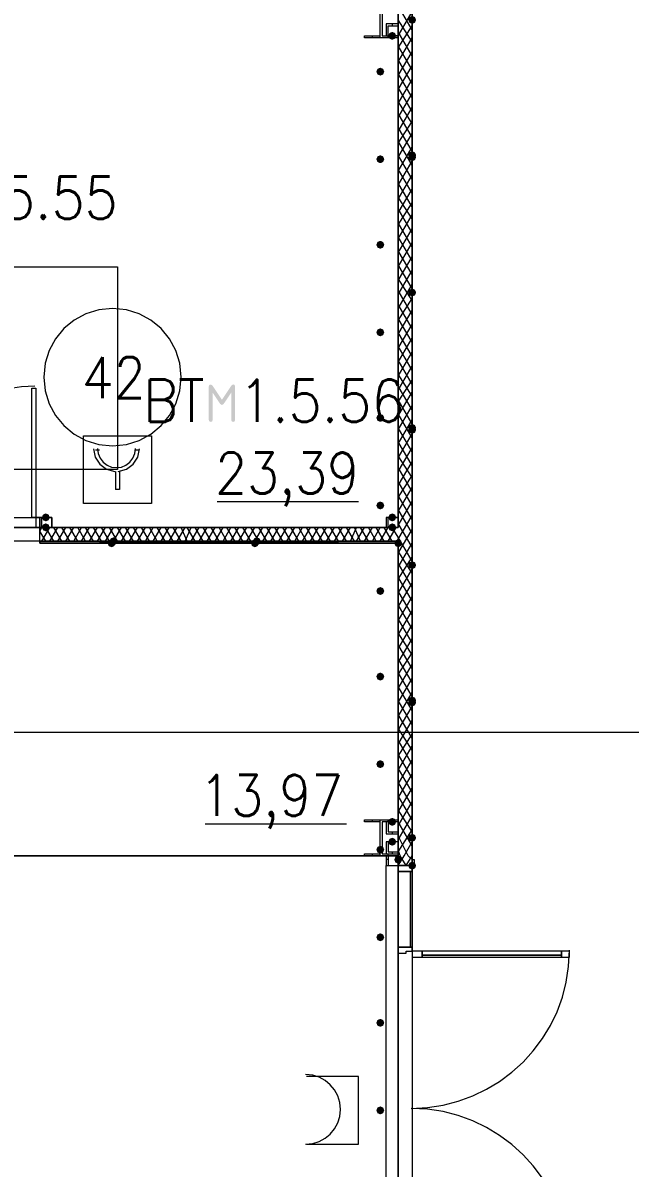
# Model space of a CAD drawing. Header units: millimetres. Extents: x 0 to 420, y 0 to 297.
# Drawn here: x 227.52 to 240.43, y 162.64 to 187.01 of the extents above; entities that cross this region are included whole.
import ezdxf

# ---------------------------------------------------------------- set-up
doc = ezdxf.new("R2010")
doc.units = ezdxf.units.MM
doc.styles.get("Standard").update_dxf_attribs({"font": 'STANDARD'})

msp = doc.modelspace()

# ---------------------------------------------------------------- hatches: boundary and pattern name
for color, points in [(254, [(235.881333, 187.071), (235.856462, 187.011204), (235.796667, 186.986333), (235.736871, 187.011204), (235.712, 187.071), (235.736871, 187.130796), (235.796667, 187.155667), (235.856462, 187.130796)]), (254, [(235.881333, 187.071), (235.856462, 187.011204), (235.796667, 186.986333), (235.736871, 187.011204), (235.712, 187.071), (235.736871, 187.130796), (235.796667, 187.155667), (235.856462, 187.130796)]), (7, [(235.458, 186.732333), (235.433129, 186.672537), (235.373333, 186.647667), (235.313538, 186.672537), (235.288667, 186.732333), (235.313537, 186.792129), (235.373333, 186.817), (235.433129, 186.792129)]), (7, [(235.204, 185.970333), (235.179129, 185.910537), (235.119333, 185.885667), (235.059538, 185.910537), (235.034667, 185.970333), (235.059537, 186.030129), (235.119333, 186.055), (235.179129, 186.030129)]), (7, [(235.204, 184.107667), (235.179129, 184.047871), (235.119333, 184.023), (235.059538, 184.047871), (235.034667, 184.107667), (235.059537, 184.167462), (235.119333, 184.192333), (235.179129, 184.167463)]), (254, [(235.881333, 184.192333), (235.856462, 184.132537), (235.796667, 184.107667), (235.736871, 184.132537), (235.712, 184.192333), (235.736871, 184.252129), (235.796667, 184.277), (235.856462, 184.252129)]), (254, [(235.881333, 184.15), (235.856462, 184.090204), (235.796667, 184.065333), (235.736871, 184.090204), (235.712, 184.15), (235.736871, 184.209796), (235.796667, 184.234667), (235.856462, 184.209796)]), (7, [(235.204, 182.287333), (235.179129, 182.227537), (235.119333, 182.202667), (235.059538, 182.227537), (235.034667, 182.287333), (235.059537, 182.347129), (235.119333, 182.372), (235.179129, 182.347129)]), (254, [(235.881333, 181.271333), (235.856462, 181.211537), (235.796667, 181.186667), (235.736871, 181.211537), (235.712, 181.271333), (235.736871, 181.331129), (235.796667, 181.356), (235.856462, 181.331129)]), (254, [(235.881333, 181.271333), (235.856462, 181.211537), (235.796667, 181.186667), (235.736871, 181.211537), (235.712, 181.271333), (235.736871, 181.331129), (235.796667, 181.356), (235.856462, 181.331129)]), (7, [(235.204, 180.424667), (235.179129, 180.364871), (235.119333, 180.34), (235.059538, 180.364871), (235.034667, 180.424667), (235.059537, 180.484462), (235.119333, 180.509333), (235.179129, 180.484463)]), (7, [(231.990966, 179.315621), (232.020731, 179.305699), (232.030653, 179.275933), (232.030653, 178.559353), (232.020731, 178.529588), (231.990966, 178.519666), (231.9612, 178.529588), (231.951278, 178.559353), (231.951278, 179.144744), (231.78867, 178.901658), (231.75229, 178.877956), (231.714807, 178.901658), (231.553301, 179.144744), (231.553301, 178.559353), (231.543379, 178.529588), (231.513613, 178.519666), (231.483365, 178.529588), (231.473375, 178.559353), (231.473375, 179.275933), (231.483365, 179.305699), (231.513613, 179.315621), (231.54834, 179.295777), (231.75229, 178.989853), (231.957342, 179.297982)]), (7, [(235.204, 178.604333), (235.179129, 178.544537), (235.119333, 178.519667), (235.059538, 178.544537), (235.034667, 178.604333), (235.059537, 178.664129), (235.119333, 178.689), (235.179129, 178.664129)]), (254, [(235.881333, 178.392667), (235.856462, 178.332871), (235.796667, 178.308), (235.736871, 178.332871), (235.712, 178.392667), (235.736871, 178.452462), (235.796667, 178.477333), (235.856462, 178.452463)]), (254, [(235.881333, 178.350333), (235.856462, 178.290537), (235.796667, 178.265667), (235.736871, 178.290537), (235.712, 178.350333), (235.736871, 178.410129), (235.796667, 178.435), (235.856462, 178.410129)]), (7, [(235.204, 176.741667), (235.179129, 176.681871), (235.119333, 176.657), (235.059538, 176.681871), (235.034667, 176.741667), (235.059537, 176.801462), (235.119333, 176.826333), (235.179129, 176.801463)]), (7, [(228.092, 176.487667), (228.067129, 176.427871), (228.007333, 176.403), (227.947538, 176.427871), (227.922667, 176.487667), (227.947537, 176.547462), (228.007333, 176.572333), (228.067129, 176.547463)]), (7, [(235.458, 176.487667), (235.433129, 176.427871), (235.373333, 176.403), (235.313538, 176.427871), (235.288667, 176.487667), (235.313537, 176.547462), (235.373333, 176.572333), (235.433129, 176.547463)]), (7, [(228.092, 176.276), (228.067129, 176.216204), (228.007333, 176.191333), (227.947538, 176.216204), (227.922667, 176.276), (227.947537, 176.335796), (228.007333, 176.360667), (228.067129, 176.335796)]), (7, [(235.458, 176.276), (235.433129, 176.216204), (235.373333, 176.191333), (235.313538, 176.216204), (235.288667, 176.276), (235.313537, 176.335796), (235.373333, 176.360667), (235.433129, 176.335796)]), (254, [(229.489, 175.937333), (229.464129, 175.877537), (229.404333, 175.852667), (229.344538, 175.877537), (229.319667, 175.937333), (229.344537, 175.997129), (229.404333, 176.022), (229.464129, 175.997129)]), (254, [(229.531333, 175.979667), (229.506463, 175.919871), (229.446667, 175.895), (229.386871, 175.919871), (229.362, 175.979667), (229.386871, 176.039462), (229.446667, 176.064333), (229.506462, 176.039463)]), (254, [(232.537, 175.937333), (232.512129, 175.877537), (232.452333, 175.852667), (232.392538, 175.877537), (232.367667, 175.937333), (232.392537, 175.997129), (232.452333, 176.022), (232.512129, 175.997129)]), (254, [(232.579333, 175.979667), (232.554463, 175.919871), (232.494667, 175.895), (232.434871, 175.919871), (232.41, 175.979667), (232.434871, 176.039462), (232.494667, 176.064333), (232.554462, 176.039463)]), (254, [(235.585, 175.937333), (235.560129, 175.877537), (235.500333, 175.852667), (235.440538, 175.877537), (235.415667, 175.937333), (235.440537, 175.997129), (235.500333, 176.022), (235.560129, 175.997129)]), (254, [(235.585, 175.937333), (235.560129, 175.877537), (235.500333, 175.852667), (235.440538, 175.877537), (235.415667, 175.937333), (235.440537, 175.997129), (235.500333, 176.022), (235.560129, 175.997129)]), (254, [(235.881333, 175.471667), (235.856462, 175.411871), (235.796667, 175.387), (235.736871, 175.411871), (235.712, 175.471667), (235.736871, 175.531462), (235.796667, 175.556333), (235.856462, 175.531463)]), (254, [(235.881333, 175.471667), (235.856462, 175.411871), (235.796667, 175.387), (235.736871, 175.411871), (235.712, 175.471667), (235.736871, 175.531462), (235.796667, 175.556333), (235.856462, 175.531463)]), (7, [(235.204, 174.921333), (235.179129, 174.861537), (235.119333, 174.836667), (235.059538, 174.861537), (235.034667, 174.921333), (235.059537, 174.981129), (235.119333, 175.006), (235.179129, 174.981129)]), (7, [(235.204, 173.101), (235.179129, 173.041204), (235.119333, 173.016333), (235.059538, 173.041204), (235.034667, 173.101), (235.059537, 173.160796), (235.119333, 173.185667), (235.179129, 173.160796)]), (254, [(235.881333, 172.593), (235.856462, 172.533204), (235.796667, 172.508333), (235.736871, 172.533204), (235.712, 172.593), (235.736871, 172.652796), (235.796667, 172.677667), (235.856462, 172.652796)]), (254, [(235.881333, 172.550667), (235.856462, 172.490871), (235.796667, 172.466), (235.736871, 172.490871), (235.712, 172.550667), (235.736871, 172.610462), (235.796667, 172.635333), (235.856462, 172.610463)]), (7, [(235.204, 171.238333), (235.179129, 171.178537), (235.119333, 171.153667), (235.059538, 171.178537), (235.034667, 171.238333), (235.059537, 171.298129), (235.119333, 171.323), (235.179129, 171.298129)]), (7, [(235.458, 170.010667), (235.433129, 169.950871), (235.373333, 169.926), (235.313538, 169.950871), (235.288667, 170.010667), (235.313537, 170.070462), (235.373333, 170.095333), (235.433129, 170.070463)]), (7, [(235.458, 169.587333), (235.433129, 169.527537), (235.373333, 169.502667), (235.313538, 169.527537), (235.288667, 169.587333), (235.313537, 169.647129), (235.373333, 169.672), (235.433129, 169.647129)]), (254, [(235.881333, 169.672), (235.856462, 169.612204), (235.796667, 169.587333), (235.736871, 169.612204), (235.712, 169.672), (235.736871, 169.731796), (235.796667, 169.756667), (235.856462, 169.731796)]), (254, [(235.881333, 169.672), (235.856462, 169.612204), (235.796667, 169.587333), (235.736871, 169.612204), (235.712, 169.672), (235.736871, 169.731796), (235.796667, 169.756667), (235.856462, 169.731796)]), (254, [(235.881333, 169.672), (235.856462, 169.612204), (235.796667, 169.587333), (235.736871, 169.612204), (235.712, 169.672), (235.736871, 169.731796), (235.796667, 169.756667), (235.856462, 169.731796)]), (7, [(235.204, 169.418), (235.179129, 169.358204), (235.119333, 169.333333), (235.059538, 169.358204), (235.034667, 169.418), (235.059537, 169.477796), (235.119333, 169.502667), (235.179129, 169.477796)]), (7, [(235.585, 169.206333), (235.560129, 169.146537), (235.500333, 169.121667), (235.440538, 169.146537), (235.415667, 169.206333), (235.440537, 169.266129), (235.500333, 169.291), (235.560129, 169.266129)]), (254, [(235.881333, 169.079333), (235.856462, 169.019537), (235.796667, 168.994667), (235.736871, 169.019537), (235.712, 169.079333), (235.736871, 169.139129), (235.796667, 169.164), (235.856462, 169.139129)]), (7, [(235.204, 167.555333), (235.179129, 167.495537), (235.119333, 167.470667), (235.059538, 167.495537), (235.034667, 167.555333), (235.059537, 167.615129), (235.119333, 167.64), (235.179129, 167.615129)]), (7, [(235.204, 165.735), (235.179129, 165.675204), (235.119333, 165.650333), (235.059538, 165.675204), (235.034667, 165.735), (235.059537, 165.794796), (235.119333, 165.819667), (235.179129, 165.794796)]), (7, [(235.204, 163.872333), (235.179129, 163.812537), (235.119333, 163.787667), (235.059538, 163.812537), (235.034667, 163.872333), (235.059537, 163.932129), (235.119333, 163.957), (235.179129, 163.932129)])]:
    msp.add_hatch(color=color).paths.add_polyline_path(points, flags=0)
h = msp.add_hatch(color=7)
h.paths.add_polyline_path([(235.796667, 187.071), (235.796667, 169.672)], flags=0)
h.paths.add_polyline_path([(235.796667, 169.672), (235.796667, 187.071)], flags=0)
h = msp.add_hatch(color=7)
h.paths.add_polyline_path([(235.500333, 175.979667), (227.880333, 175.979667), (235.500333, 175.937333)], flags=0)
h.paths.add_polyline_path([(227.880333, 175.979667), (235.500333, 175.937333), (227.880333, 175.937333)], flags=0)
h = msp.add_hatch(color=7)
h.paths.add_polyline_path([(235.796667, 169.672), (235.796667, 169.079333)], flags=0)
h.paths.add_polyline_path([(235.796667, 169.079333), (235.796667, 169.672)], flags=0)

# ---------------------------------------------------------------- linework, layer by layer
at = {"color": 1, "lineweight": 0}
for points in [[(139.488334, 204.131333), (226.610334, 204.131333), (226.610334, 181.821666), (229.531334, 181.821666), (229.531334, 178.223333), (229.531334, 177.503666), (228.811667, 177.503666), (211.920667, 177.503666), (211.920667, 181.821666), (209.169001, 181.821666), (194.606334, 181.821666), (194.606334, 177.503666), (191.939334, 177.503666), (191.939334, 181.821666), (177.207334, 181.821666)], [(229.023334, 177.949614), (229.05749, 177.768771), (229.152435, 177.617964), (229.295172, 177.511273), (229.472702, 177.46278)], [(229.065667, 177.926999), (229.150334, 177.926999)], [(229.108005, 177.949825), (229.12157, 177.84457), (229.16134, 177.748049), (229.224597, 177.664998), (229.308623, 177.600152), (229.406671, 177.559528), (229.510172, 177.545987), (229.613673, 177.559528), (229.711721, 177.600152), (229.795746, 177.664998), (229.859004, 177.748049), (229.898774, 177.84457), (229.912338, 177.949825)], [(229.547611, 177.462776), (229.72516, 177.511269), (229.867895, 177.61796), (229.96283, 177.768767), (229.99698, 177.94961)], [(229.912334, 177.926999), (229.997001, 177.926999)], [(229.489001, 177.461333), (229.489001, 177.080333)], [(229.573667, 177.461333), (229.573667, 177.080333)], [(229.573667, 177.080333), (229.489001, 177.080333)], [(125.095001, 171.915666), (243.840001, 171.915666)]]:
    msp.add_lwpolyline(points, dxfattribs=at)
at = {"color": 7, "lineweight": 0}
for points in [[(217.889667, 176.276), (235.500333, 176.276), (235.500333, 187.409667), (217.889667, 187.409667)], [(235.500333, 186.69), (234.780667, 186.69), (234.780667, 186.732333), (235.119333, 186.732333), (235.119333, 187.409667), (234.780667, 187.409667), (235.500333, 187.409667), (235.161667, 187.409667), (235.161667, 186.732333), (235.500333, 186.732333)], [(235.500333, 186.986333), (235.246333, 186.986333), (235.246333, 186.732333), (235.500333, 186.732333)], [(235.500333, 186.944), (235.500333, 186.732333), (235.288667, 186.732333), (235.288667, 186.944)], [(235.796667, 187.071), (235.796667, 169.672)], [(235.796667, 169.672), (235.796667, 187.071)], [(235.796667, 187.071), (235.796667, 169.672)], [(235.796667, 187.071), (235.796667, 169.672)], [(227.795667, 179.239333), (227.795667, 176.487667), (227.711, 176.487667), (227.711, 179.239333)], [(227.880333, 176.276), (227.880333, 176.487667), (227.795667, 176.487667), (227.795667, 176.360667), (227.795667, 176.276)], [(227.880333, 176.276), (228.134333, 176.276), (228.134333, 176.487667), (227.880333, 176.487667)], [(227.922667, 176.276), (227.922667, 176.487667), (228.134333, 176.487667), (228.134333, 176.276)], [(235.246333, 176.276), (235.500333, 176.276), (235.500333, 176.487667), (235.246333, 176.487667)], [(235.288667, 176.276), (235.288667, 176.487667), (235.500333, 176.487667), (235.500333, 176.276)], [(235.500333, 175.979667), (227.880333, 175.979667), (235.500333, 175.937333)], [(227.880333, 175.979667), (235.500333, 175.937333), (227.880333, 175.937333)], [(227.880333, 175.937333), (235.500333, 175.937333), (235.500333, 175.979667), (227.880333, 175.979667)], [(227.880333, 175.937333), (235.500333, 175.937333), (235.500333, 175.979667), (227.880333, 175.979667)], [(235.500333, 169.291), (234.780667, 169.291), (234.780667, 169.333333), (235.119333, 169.333333), (235.119333, 170.010667), (234.780667, 170.010667), (234.780667, 170.053), (235.500333, 170.053), (235.500333, 170.010667), (235.161667, 170.010667), (235.161667, 169.333333), (235.500333, 169.333333)], [(235.500333, 170.010667), (235.288667, 170.010667), (235.288667, 169.799), (235.500333, 169.799), (235.500333, 170.010667), (235.246333, 170.010667), (235.246333, 169.756667), (235.500333, 169.756667)], [(235.500333, 169.587333), (235.288667, 169.587333), (235.288667, 169.375667), (235.500333, 169.375667), (235.500333, 169.587333), (235.246333, 169.587333), (235.246333, 169.333333), (235.500333, 169.333333)], [(235.796667, 169.672), (235.796667, 169.079333)], [(235.796667, 169.079333), (235.796667, 169.672)], [(235.796667, 169.079333), (235.796667, 169.672)], [(235.796667, 169.079333), (235.796667, 169.672)], [(235.500333, 169.079333), (235.500333, 169.291), (235.288667, 169.291), (235.288667, 169.079333), (235.500333, 169.079333), (235.500333, 169.291), (235.246333, 169.291), (235.246333, 169.079333)], [(235.500333, 169.079333), (235.500333, 168.952333), (235.796667, 168.952333), (235.796667, 169.079333)], [(235.500333, 169.079333), (235.796667, 169.079333)], [(235.796667, 169.037), (235.796667, 169.206333), (235.839, 169.206333), (235.839, 169.037)], [(235.796667, 169.206333), (235.796667, 169.079333)], [(235.796667, 167.343667), (235.796667, 168.952333), (235.500333, 168.952333), (235.500333, 167.343667)], [(235.500333, 167.216667), (235.669667, 167.216667), (235.669667, 167.259), (235.796667, 167.259), (235.796667, 167.343667), (235.500333, 167.343667)], [(235.796667, 167.132), (236.008333, 167.132), (236.008333, 167.259), (235.796667, 167.259)], [(238.971667, 167.259), (236.008333, 167.259), (236.008333, 167.174333), (238.971667, 167.174333)], [(238.971667, 167.174333), (236.008333, 167.174333), (236.008333, 167.132), (238.971667, 167.132)], [(239.141, 167.259), (238.971667, 167.259), (238.971667, 167.132), (239.141, 167.132)]]:
    msp.add_lwpolyline(points, close=True, dxfattribs=at)
for points in [[(235.119333, 186.69), (235.119333, 187.409667)], [(235.500333, 187.409667), (235.500333, 176.276)], [(235.796667, 186.859333), (235.500333, 187.367333)], [(235.796667, 169.291), (235.796667, 187.409667)], [(235.500333, 186.732333), (235.796667, 187.240333)], [(235.373333, 186.986333), (235.373333, 186.944)], [(235.796667, 186.605333), (235.500333, 187.071)], [(235.500333, 186.478333), (235.796667, 186.944)], [(235.796667, 187.071), (235.796667, 169.672), (235.796667, 187.071), (235.796667, 169.672)], [(234.780667, 186.69), (234.780667, 186.732333)], [(234.95, 186.69), (234.95, 186.732333)], [(235.288667, 186.69), (235.288667, 186.732333)], [(235.796667, 186.309), (235.500333, 186.817)], [(235.500333, 186.69), (235.500333, 186.732333)], [(235.500333, 186.182), (235.796667, 186.69)], [(235.796667, 186.012667), (235.500333, 186.520667)], [(235.500333, 185.885667), (235.796667, 186.393667)], [(235.796667, 185.716333), (235.500333, 186.224333)], [(235.500333, 185.589333), (235.796667, 186.097333)], [(235.796667, 185.42), (235.500333, 185.928)], [(235.500333, 185.293), (235.796667, 185.801)], [(235.796667, 185.123667), (235.500333, 185.631667)], [(235.500333, 184.996667), (235.796667, 185.504667)], [(235.796667, 184.869667), (235.500333, 185.335333)], [(235.500333, 184.700333), (235.796667, 185.208333)], [(235.796667, 184.573333), (235.500333, 185.081333)], [(235.500333, 184.446333), (235.796667, 184.912)], [(235.796667, 184.277), (235.500333, 184.785)], [(235.500333, 184.15), (235.796667, 184.658)], [(235.796667, 183.980667), (235.500333, 184.488667)], [(235.500333, 183.853667), (235.796667, 184.361667)], [(235.796667, 183.684333), (235.500333, 184.192333)], [(235.500333, 183.557333), (235.796667, 184.065333)], [(235.796667, 183.388), (235.500333, 183.896)], [(235.500333, 183.261), (235.796667, 183.769)], [(235.796667, 183.091667), (235.500333, 183.599667)], [(235.500333, 182.964667), (235.796667, 183.472667)], [(235.796667, 182.837667), (235.500333, 183.303333)], [(235.500333, 182.710667), (235.796667, 183.176333)], [(235.796667, 182.541333), (235.500333, 183.049333)], [(235.500333, 182.414333), (235.796667, 182.922333)], [(235.796667, 182.245), (235.500333, 182.753)], [(235.500333, 182.118), (235.796667, 182.626)], [(235.796667, 181.948667), (235.500333, 182.456667)], [(235.500333, 181.821667), (235.796667, 182.329667)], [(235.796667, 181.652333), (235.500333, 182.160333)], [(235.500333, 181.525333), (235.796667, 182.033333)], [(235.796667, 181.356), (235.500333, 181.864)], [(235.500333, 181.229), (235.796667, 181.737)], [(235.796667, 181.102), (235.500333, 181.567667)], [(235.500333, 180.932667), (235.796667, 181.440667)], [(235.796667, 180.805667), (235.500333, 181.313667)], [(235.500333, 180.678667), (235.796667, 181.144333)], [(235.796667, 180.509333), (235.500333, 181.017333)], [(230.886, 179.472167), (230.856328, 179.76651), (230.771228, 180.040662), (230.636572, 180.288749), (230.458232, 180.504899), (230.242083, 180.683238), (229.993996, 180.817894), (229.719844, 180.902995), (229.4255, 180.932667), (229.131156, 180.902995), (228.857004, 180.817894), (228.608917, 180.683238), (228.392768, 180.504899), (228.214428, 180.288749), (228.079772, 180.040662), (227.994672, 179.76651), (227.965, 179.472167)], [(235.500333, 180.382333), (235.796667, 180.890333)], [(235.796667, 180.213), (235.500333, 180.721)], [(235.500333, 180.086), (235.796667, 180.594)], [(235.796667, 179.916667), (235.500333, 180.424667)], [(235.500333, 179.789667), (235.796667, 180.297667)], [(235.796667, 179.620333), (235.500333, 180.128333)], [(235.500333, 179.493333), (235.796667, 180.001333)], [(235.796667, 179.324), (235.500333, 179.832)], [(235.500333, 179.197), (235.796667, 179.705)], [(227.965, 179.472167), (227.994672, 179.177823), (228.079772, 178.903671), (228.214428, 178.655584), (228.392768, 178.439434), (228.608917, 178.261095), (228.857004, 178.126439), (229.131156, 178.041339), (229.4255, 178.011667), (229.719844, 178.041339), (229.993996, 178.126439), (230.242083, 178.261095), (230.458232, 178.439434), (230.636572, 178.655584), (230.771228, 178.903671), (230.856328, 179.177823), (230.886, 179.472167)], [(235.796667, 179.07), (235.500333, 179.535667)], [(235.500333, 178.943), (235.796667, 179.408667)], [(227.7745, 179.281667), (227.490991, 179.267351), (227.215673, 179.225333), (226.949939, 179.157007), (226.695182, 179.063766), (226.452796, 178.947004), (226.224176, 178.808114), (226.010714, 178.648491), (225.813805, 178.469528), (225.634842, 178.272619), (225.475219, 178.059157), (225.33633, 177.830537), (225.219568, 177.588151), (225.126326, 177.333395), (225.058, 177.06766), (225.015982, 176.792342), (225.001667, 176.508833)], [(235.796667, 178.773667), (235.500333, 179.281667)], [(235.500333, 178.646667), (235.796667, 179.154667)], [(235.796667, 178.477333), (235.500333, 178.985333)], [(235.500333, 178.350333), (235.796667, 178.858333)], [(235.796667, 178.181), (235.500333, 178.689)], [(235.500333, 178.054), (235.796667, 178.562)], [(235.796667, 177.884667), (235.500333, 178.392667)], [(228.811667, 178.223333), (230.251001, 178.223333)], [(235.500333, 177.757667), (235.796667, 178.265667)], [(235.796667, 177.588333), (235.500333, 178.096333)], [(235.500333, 177.461333), (235.796667, 177.969333)], [(235.796667, 177.334333), (235.500333, 177.8)], [(235.500333, 177.165), (235.796667, 177.673)], [(235.796667, 177.038), (235.500333, 177.546)], [(235.500333, 176.911), (235.796667, 177.376667)], [(235.796667, 176.741667), (235.500333, 177.249667)], [(235.500333, 176.614667), (235.796667, 177.122667)], [(235.796667, 176.445333), (235.500333, 176.953333)], [(231.648, 176.826333), (234.653667, 176.826333)], [(235.500333, 176.318333), (235.796667, 176.826333)], [(235.796667, 176.149), (235.500333, 176.657)], [(226.441, 176.487667), (227.880333, 176.487667), (227.880333, 176.403)], [(227.880333, 176.403), (227.880333, 176.276), (226.441, 176.276)], [(235.500333, 176.022), (235.796667, 176.53)], [(227.880333, 176.191333), (227.922667, 176.276)], [(227.880333, 175.979667), (227.880333, 176.276)], [(227.880333, 175.979667), (227.880333, 176.276)], [(235.500333, 176.276), (227.880333, 176.276)], [(228.007333, 175.979667), (227.880333, 176.191333)], [(227.922667, 175.979667), (228.092, 176.276)], [(228.176667, 175.979667), (228.007333, 176.276)], [(228.092, 175.979667), (228.261333, 176.276)], [(228.346, 175.979667), (228.176667, 176.276)], [(228.261333, 175.979667), (228.430667, 176.276)], [(228.515333, 175.979667), (228.346, 176.276)], [(228.430667, 175.979667), (228.6, 176.276)], [(228.684667, 175.979667), (228.515333, 176.276)], [(228.6, 175.979667), (228.769333, 176.276)], [(228.854, 175.979667), (228.684667, 176.276)], [(228.769333, 175.979667), (228.938667, 176.276)], [(229.023333, 175.979667), (228.854, 176.276)], [(228.938667, 175.979667), (229.108, 176.276)], [(229.192667, 175.979667), (229.023333, 176.276)], [(229.108, 175.979667), (229.277333, 176.276)], [(229.362, 175.979667), (229.192667, 176.276)], [(229.277333, 175.979667), (229.446667, 176.276)], [(229.531333, 175.979667), (229.362, 176.276)], [(229.446667, 175.979667), (229.616, 176.276)], [(229.700667, 175.979667), (229.531333, 176.276)], [(229.616, 175.979667), (229.785333, 176.276)], [(229.87, 175.979667), (229.700667, 176.276)], [(229.785333, 175.979667), (229.954667, 176.276)], [(230.039333, 175.979667), (229.87, 176.276)], [(229.954667, 175.979667), (230.124, 176.276)], [(230.208667, 175.979667), (230.039333, 176.276)], [(230.124, 175.979667), (230.293333, 176.276)], [(230.378, 175.979667), (230.208667, 176.276)], [(230.293333, 175.979667), (230.462667, 176.276)], [(230.547333, 175.979667), (230.378, 176.276)], [(230.462667, 175.979667), (230.632, 176.276)], [(230.716667, 175.979667), (230.547333, 176.276)], [(230.632, 175.979667), (230.801333, 176.276)], [(230.886, 175.979667), (230.716667, 176.276)], [(230.801333, 175.979667), (230.970667, 176.276)], [(231.013, 175.979667), (230.886, 176.276)], [(230.970667, 175.979667), (231.097667, 176.276)], [(231.182333, 175.979667), (231.013, 176.276)], [(231.097667, 175.979667), (231.267, 176.276)], [(231.351667, 175.979667), (231.182333, 176.276)], [(231.267, 175.979667), (231.436333, 176.276)], [(231.521, 175.979667), (231.351667, 176.276)], [(231.436333, 175.979667), (231.605667, 176.276)], [(231.690333, 175.979667), (231.521, 176.276)], [(231.605667, 175.979667), (231.775, 176.276)], [(231.859667, 175.979667), (231.690333, 176.276)], [(231.775, 175.979667), (231.944333, 176.276)], [(232.029, 175.979667), (231.859667, 176.276)], [(231.944333, 175.979667), (232.113667, 176.276)], [(232.198333, 175.979667), (232.029, 176.276)], [(232.113667, 175.979667), (232.283, 176.276)], [(232.367667, 175.979667), (232.198333, 176.276)], [(232.283, 175.979667), (232.452333, 176.276)], [(232.537, 175.979667), (232.367667, 176.276)], [(232.452333, 175.979667), (232.621667, 176.276)], [(232.706333, 175.979667), (232.537, 176.276)], [(232.621667, 175.979667), (232.791, 176.276)], [(232.875667, 175.979667), (232.706333, 176.276)], [(232.791, 175.979667), (232.960333, 176.276)], [(233.045, 175.979667), (232.875667, 176.276)], [(232.960333, 175.979667), (233.129667, 176.276)], [(233.214333, 175.979667), (233.045, 176.276)], [(233.129667, 175.979667), (233.299, 176.276)], [(233.383667, 175.979667), (233.214333, 176.276)], [(233.299, 175.979667), (233.468333, 176.276)], [(233.553, 175.979667), (233.383667, 176.276)], [(233.468333, 175.979667), (233.637667, 176.276)], [(233.722333, 175.979667), (233.553, 176.276)], [(233.637667, 175.979667), (233.807, 176.276)], [(233.891667, 175.979667), (233.722333, 176.276)], [(233.807, 175.979667), (233.976333, 176.276)], [(234.061, 175.979667), (233.891667, 176.276)], [(233.976333, 175.979667), (234.145667, 176.276)], [(234.230333, 175.979667), (234.061, 176.276)], [(234.145667, 175.979667), (234.315, 176.276)], [(234.399667, 175.979667), (234.230333, 176.276)], [(234.315, 175.979667), (234.484333, 176.276)], [(234.569, 175.979667), (234.399667, 176.276)], [(234.484333, 175.979667), (234.611333, 176.276)], [(234.696, 175.979667), (234.569, 176.276)], [(234.611333, 175.979667), (234.780667, 176.276)], [(234.865333, 175.979667), (234.696, 176.276)], [(234.780667, 175.979667), (234.95, 176.276)], [(235.034667, 175.979667), (234.865333, 176.276)], [(234.95, 175.979667), (235.119333, 176.276)], [(235.204, 175.979667), (235.034667, 176.276)], [(235.119333, 175.979667), (235.288667, 176.276)], [(235.373333, 175.979667), (235.204, 176.276)], [(235.288667, 175.979667), (235.458, 176.276)], [(235.500333, 176.064333), (235.373333, 176.276)], [(235.796667, 175.852667), (235.500333, 176.360667)], [(235.500333, 175.725667), (235.796667, 176.233667)], [(235.500333, 175.937333), (227.880333, 175.937333), (235.500333, 175.979667), (227.880333, 175.979667)], [(227.880333, 175.979667), (235.500333, 175.979667)], [(235.458, 175.979667), (235.500333, 176.022)], [(235.796667, 175.556333), (235.500333, 176.064333)], [(235.500333, 175.979667), (235.500333, 169.291)], [(235.500333, 175.429333), (235.796667, 175.937333)], [(235.796667, 175.302333), (235.500333, 175.768)], [(235.500333, 175.175333), (235.796667, 175.641)], [(235.796667, 175.006), (235.500333, 175.514)], [(235.500333, 174.879), (235.796667, 175.387)], [(235.796667, 174.709667), (235.500333, 175.217667)], [(235.500333, 174.582667), (235.796667, 175.090667)], [(235.796667, 174.413333), (235.500333, 174.921333)], [(235.500333, 174.286333), (235.796667, 174.794333)], [(235.796667, 174.117), (235.500333, 174.625)], [(235.500333, 173.99), (235.796667, 174.498)], [(235.796667, 173.820667), (235.500333, 174.328667)], [(235.500333, 173.693667), (235.796667, 174.201667)], [(235.796667, 173.566667), (235.500333, 174.032333)], [(235.500333, 173.397333), (235.796667, 173.905333)], [(235.796667, 173.270333), (235.500333, 173.778333)], [(235.500333, 173.143333), (235.796667, 173.609)], [(235.796667, 172.974), (235.500333, 173.482)], [(235.500333, 172.847), (235.796667, 173.355)], [(235.796667, 172.677667), (235.500333, 173.185667)], [(235.500333, 172.550667), (235.796667, 173.058667)], [(235.796667, 172.381333), (235.500333, 172.889333)], [(235.500333, 172.254333), (235.796667, 172.762333)], [(235.796667, 172.085), (235.500333, 172.593)], [(235.500333, 171.958), (235.796667, 172.466)], [(235.796667, 171.788667), (235.500333, 172.296667)], [(235.500333, 171.661667), (235.796667, 172.169667)], [(235.796667, 171.534667), (235.500333, 172.000333)], [(235.500333, 171.407667), (235.796667, 171.873333)], [(235.796667, 171.238333), (235.500333, 171.746333)], [(235.500333, 171.111333), (235.796667, 171.619333)], [(235.796667, 170.942), (235.500333, 171.45)], [(235.500333, 170.815), (235.796667, 171.323)], [(235.796667, 170.645667), (235.500333, 171.153667)], [(235.500333, 170.518667), (235.796667, 171.026667)], [(235.796667, 170.349333), (235.500333, 170.857333)], [(235.500333, 170.222333), (235.796667, 170.730333)], [(235.796667, 170.053), (235.500333, 170.561)], [(235.500333, 169.926), (235.796667, 170.434)], [(234.780667, 170.010667), (234.780667, 170.053)], [(234.95, 170.010667), (234.95, 170.053)], [(235.119333, 169.291), (235.119333, 170.053)], [(235.288667, 170.010667), (235.288667, 170.053)], [(235.796667, 169.799), (235.500333, 170.264667)], [(235.500333, 169.629667), (235.796667, 170.137667)], [(235.500333, 170.010667), (235.500333, 170.053)], [(231.394, 169.968333), (234.399667, 169.968333)], [(235.796667, 169.502667), (235.500333, 170.010667)], [(235.500333, 169.375667), (235.796667, 169.841333)], [(235.373333, 169.799), (235.373333, 169.756667)], [(235.712, 169.291), (235.500333, 169.714333)], [(235.627333, 169.291), (235.796667, 169.587333)], [(235.796667, 169.079333), (235.796667, 169.672), (235.796667, 169.079333), (235.796667, 169.672)], [(234.780667, 169.291), (234.780667, 169.333333)], [(234.95, 169.291), (234.95, 169.333333)], [(235.288667, 169.291), (235.288667, 169.333333)], [(235.373333, 169.375667), (235.373333, 169.333333)], [(235.542667, 169.291), (235.500333, 169.418)], [(235.500333, 169.291), (235.500333, 169.333333)], [(235.288667, 169.206333), (235.246333, 169.206333)], [(235.246333, 163.872333), (235.246333, 169.079333), (235.373333, 169.079333)], [(235.373333, 169.079333), (235.500333, 169.079333), (235.500333, 163.872333)], [(235.500333, 169.079333), (235.627333, 169.291)], [(235.500333, 169.291), (235.500333, 169.079333)], [(235.500333, 169.079333), (235.796667, 169.079333), (235.796667, 169.206333)], [(235.500333, 169.079333), (235.500333, 169.121667)], [(235.669667, 169.079333), (235.542667, 169.291)], [(235.669667, 169.079333), (235.796667, 169.291)], [(235.796667, 169.206333), (235.712, 169.291)], [(235.796667, 169.079333), (235.796667, 169.291)], [(235.500333, 167.343667), (235.500333, 168.952333)], [(235.754333, 168.952333), (235.754333, 167.343667)], [(235.7755, 163.914667), (236.119605, 163.932042), (236.45377, 163.983041), (236.776302, 164.065972), (237.085511, 164.179142), (237.379704, 164.320861), (237.65719, 164.489437), (237.916277, 164.683178), (238.155274, 164.900393), (238.372488, 165.13939), (238.56623, 165.398477), (238.734805, 165.675963), (238.876524, 165.970156), (238.989695, 166.279364), (239.072626, 166.601897), (239.123624, 166.936061), (239.141, 167.280167)], [(238.971667, 167.174333), (236.008333, 167.174333)], [(235.373333, 158.665333), (235.246333, 158.665333), (235.246333, 163.872333)], [(235.500333, 163.872333), (235.500333, 158.665333), (235.373333, 158.665333)], [(239.141, 160.549167), (239.123624, 160.893272), (239.072626, 161.227437), (238.989695, 161.549969), (238.876524, 161.859178), (238.734805, 162.153371), (238.56623, 162.430856), (238.372488, 162.689944), (238.155274, 162.92894), (237.916277, 163.146155), (237.65719, 163.339896), (237.379704, 163.508472), (237.085511, 163.650191), (236.776302, 163.763362), (236.45377, 163.846292), (236.119605, 163.897291), (235.7755, 163.914667)]]:
    msp.add_lwpolyline(points, dxfattribs=at)
at = {"color": 8, "lineweight": 0}
for points in [[(251.883333, 187.409667), (235.796667, 187.409667), (235.796667, 140.335), (251.883333, 140.335)], [(235.500333, 158.453667), (235.500333, 169.291), (114.046, 169.291), (114.046, 158.453667)]]:
    msp.add_lwpolyline(points, close=True, dxfattribs=at)
at = {"color": 1, "lineweight": 0}
msp.add_lwpolyline([(230.251001, 178.223333), (230.251001, 176.783999), (228.811667, 176.783999), (228.811667, 178.223333)], close=True, dxfattribs=at)
at = {"color": 171, "lineweight": 0}
msp.add_lwpolyline([(235.500333, 169.291), (235.500333, 175.979667), (217.889667, 175.979667), (217.889667, 169.291)], close=True, dxfattribs=at)
at = {"color": 6, "lineweight": 0}
for points in [[(233.532045, 163.152667), (233.681316, 163.167758), (233.820342, 163.21095), (233.946148, 163.279267), (234.055756, 163.369731), (234.146189, 163.479363), (234.21447, 163.605188), (234.257621, 163.744226), (234.272667, 163.8935), (234.257621, 164.042774), (234.21447, 164.181812), (234.146189, 164.307637), (234.055756, 164.417269), (233.946148, 164.507733), (233.820342, 164.57605), (233.681316, 164.619242), (233.532045, 164.634333)], [(233.553, 163.152667), (234.653667, 163.152667), (234.653667, 164.592), (233.553, 164.592)]]:
    msp.add_lwpolyline(points, dxfattribs=at)

# ---------------------------------------------------------------- texts
at = {"color": 7, "attachment_point": 1}
for s, insert, char_height, width in [('1.5.55', (226.01766, 183.739238), 0.90157, 2.90505889), ('42', (228.769326, 179.899701), 0.872032, 1.16270933), ('BT', (230.081667, 179.421233), 0.90157, 1.30226778), ('1.5.56', (232.11367, 179.421233), 0.90157, 2.90505889), ('23,39', (231.605674, 177.867697), 0.872032, 2.76143467), ('13,97', (231.267003, 171.009701), 0.872032, 2.56764978)]:
    msp.add_mtext(s, dxfattribs=dict(at, insert=insert, char_height=char_height, width=width))

doc.saveas('drawing.dxf')
